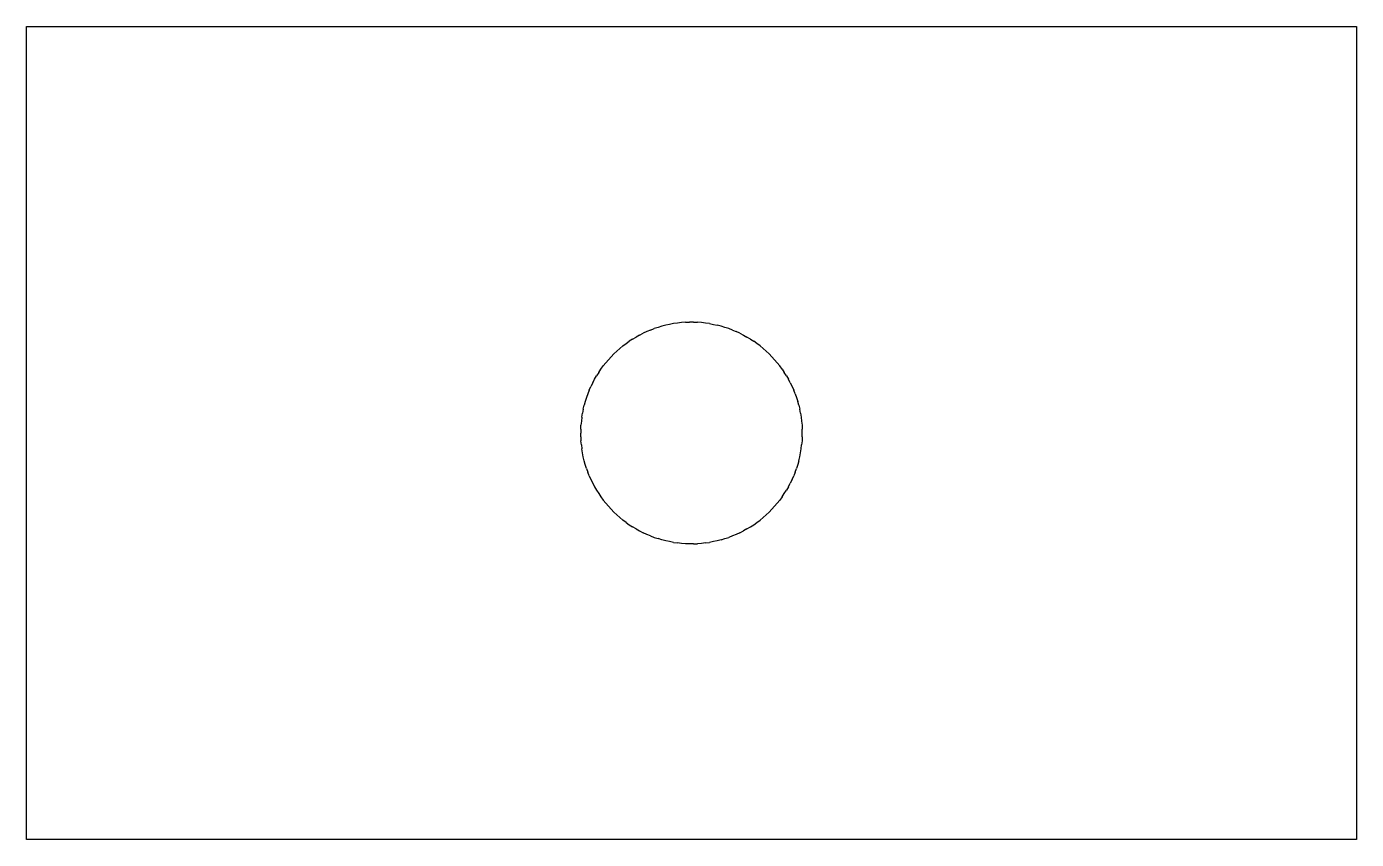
# Model space of a CAD drawing. Header units: centimetres. Extents: x 1 to 4.6, y 1 to 3.2.
import ezdxf

# ---------------------------------------------------------------- set-up
doc = ezdxf.new("R2010")
doc.units = ezdxf.units.CM
doc.layers.add('CUT', color=7, linetype='Continuous')

msp = doc.modelspace()

# ---------------------------------------------------------------- linework, layer by layer
at = {"layer": 'CUT'}
for p, q in [((1, 1), (1, 3.2)), ((1, 3.2), (4.6, 3.2)), ((4.6, 3.2), (4.6, 1)), ((2.689, 2.3787), (2.679, 2.3745)), ((2.689, 2.3787), (2.6991, 2.3825)), ((2.7094, 2.386), (2.6991, 2.3825)), ((2.7197, 2.3891), (2.7094, 2.386)), ((2.7302, 2.3918), (2.7197, 2.3891)), ((2.7408, 2.3941), (2.7302, 2.3918)), ((2.7515, 2.396), (2.7408, 2.3941)), ((2.7622, 2.3976), (2.7515, 2.396)), ((2.773, 2.3988), (2.7622, 2.3976)), ((2.7838, 2.3996), (2.773, 2.3988)), ((2.7838, 2.3996), (2.7946, 2.4)), ((2.8054, 2.4), (2.7946, 2.4)), ((2.8054, 2.4), (2.8162, 2.3996)), ((2.827, 2.3988), (2.8162, 2.3996)), ((2.8378, 2.3976), (2.827, 2.3988)), ((2.8485, 2.396), (2.8378, 2.3976)), ((2.8485, 2.396), (2.8592, 2.3941)), ((2.8592, 2.3941), (2.8698, 2.3918)), ((2.8803, 2.3891), (2.8698, 2.3918)), ((2.8906, 2.386), (2.8803, 2.3891)), ((2.9009, 2.3825), (2.8906, 2.386)), ((2.911, 2.3787), (2.9009, 2.3825)), ((2.911, 2.3787), (2.921, 2.3745)), ((2.6142, 2.3355), (2.6228, 2.3421)), ((2.6228, 2.3421), (2.6316, 2.3483)), ((2.6407, 2.3542), (2.6316, 2.3483)), ((2.6407, 2.3542), (2.65, 2.3598)), ((2.6595, 2.3651), (2.65, 2.3598)), ((2.6595, 2.3651), (2.6691, 2.37)), ((2.679, 2.3745), (2.6691, 2.37)), ((2.9309, 2.37), (2.921, 2.3745)), ((2.9309, 2.37), (2.9405, 2.3651)), ((2.9405, 2.3651), (2.95, 2.3598)), ((2.9593, 2.3542), (2.95, 2.3598)), ((2.9593, 2.3542), (2.9684, 2.3483)), ((2.9772, 2.3421), (2.9684, 2.3483)), ((2.9858, 2.3355), (2.9772, 2.3421)), ((2.5822, 2.3063), (2.5749, 2.2983)), ((2.5822, 2.3063), (2.5898, 2.314)), ((2.5898, 2.314), (2.5977, 2.3215)), ((2.6058, 2.3286), (2.5977, 2.3215)), ((2.6142, 2.3355), (2.6058, 2.3286)), ((2.9858, 2.3355), (2.9942, 2.3286)), ((3.0023, 2.3215), (2.9942, 2.3286)), ((3.0023, 2.3215), (3.0102, 2.314)), ((3.0102, 2.314), (3.0178, 2.3063)), ((3.0251, 2.2983), (3.0178, 2.3063)), ((2.5487, 2.2638), (2.5548, 2.2728)), ((2.5548, 2.2728), (2.5612, 2.2816)), ((2.5612, 2.2816), (2.5679, 2.2901)), ((2.5749, 2.2983), (2.5679, 2.2901)), ((3.0321, 2.2901), (3.0251, 2.2983)), ((3.0321, 2.2901), (3.0388, 2.2816)), ((3.0452, 2.2728), (3.0388, 2.2816)), ((3.0452, 2.2728), (3.0513, 2.2638)), ((2.5325, 2.2357), (2.5277, 2.226)), ((2.5325, 2.2357), (2.5375, 2.2453)), ((2.5375, 2.2453), (2.5429, 2.2547)), ((2.5487, 2.2638), (2.5429, 2.2547)), ((3.0571, 2.2547), (3.0513, 2.2638)), ((3.0571, 2.2547), (3.0625, 2.2453)), ((3.0675, 2.2357), (3.0625, 2.2453)), ((3.0675, 2.2357), (3.0723, 2.226)), ((2.5193, 2.206), (2.5157, 2.1958)), ((2.5234, 2.2161), (2.5193, 2.206)), ((2.5234, 2.2161), (2.5277, 2.226)), ((3.0723, 2.226), (3.0766, 2.2161)), ((3.0807, 2.206), (3.0766, 2.2161)), ((3.0807, 2.206), (3.0843, 2.1958)), ((2.507, 2.1645), (2.5049, 2.1539)), ((2.507, 2.1645), (2.5095, 2.175)), ((2.5124, 2.1855), (2.5095, 2.175)), ((2.5157, 2.1958), (2.5124, 2.1855)), ((3.0843, 2.1958), (3.0876, 2.1855)), ((3.0905, 2.175), (3.0876, 2.1855)), ((3.0905, 2.175), (3.093, 2.1645)), ((3.0951, 2.1539), (3.093, 2.1645)), ((2.5018, 2.1324), (2.5008, 2.1216)), ((2.5031, 2.1432), (2.5018, 2.1324)), ((2.5031, 2.1432), (2.5049, 2.1539)), ((3.0951, 2.1539), (3.0969, 2.1432)), ((3.0969, 2.1432), (3.0982, 2.1324)), ((3.0982, 2.1324), (3.0992, 2.1216)), ((2.5002, 2.1108), (2.5, 2.1)), ((2.5002, 2.0892), (2.5, 2.1)), ((2.5002, 2.1108), (2.5008, 2.1216)), ((2.5002, 2.0892), (2.5008, 2.0784)), ((3.0992, 2.1216), (3.0998, 2.1108)), ((3.0998, 2.0892), (3.0992, 2.0784)), ((3.1, 2.1), (3.0998, 2.1108)), ((3.0998, 2.0892), (3.1, 2.1)), ((2.5018, 2.0676), (2.5008, 2.0784)), ((2.5018, 2.0676), (2.5031, 2.0568)), ((2.5049, 2.0461), (2.5031, 2.0568)), ((3.0951, 2.0461), (3.0969, 2.0568)), ((3.0969, 2.0568), (3.0982, 2.0676)), ((3.0992, 2.0784), (3.0982, 2.0676)), ((2.507, 2.0355), (2.5049, 2.0461)), ((2.5095, 2.025), (2.507, 2.0355)), ((2.5124, 2.0145), (2.5095, 2.025)), ((3.0905, 2.025), (3.0876, 2.0145)), ((3.0905, 2.025), (3.093, 2.0355)), ((3.093, 2.0355), (3.0951, 2.0461)), ((2.5157, 2.0042), (2.5124, 2.0145)), ((2.5157, 2.0042), (2.5193, 1.994)), ((2.5234, 1.9839), (2.5193, 1.994)), ((2.5234, 1.9839), (2.5277, 1.974)), ((3.0723, 1.974), (3.0766, 1.9839)), ((3.0807, 1.994), (3.0766, 1.9839)), ((3.0807, 1.994), (3.0843, 2.0042)), ((3.0876, 2.0145), (3.0843, 2.0042)), ((2.5277, 1.974), (2.5325, 1.9643)), ((2.5325, 1.9643), (2.5375, 1.9547)), ((2.5375, 1.9547), (2.5429, 1.9453)), ((2.5429, 1.9453), (2.5487, 1.9362)), ((3.0513, 1.9362), (3.0571, 1.9453)), ((3.0625, 1.9547), (3.0571, 1.9453)), ((3.0625, 1.9547), (3.0675, 1.9643)), ((3.0723, 1.974), (3.0675, 1.9643)), ((2.5487, 1.9362), (2.5548, 1.9272)), ((2.5548, 1.9272), (2.5612, 1.9184)), ((2.5612, 1.9184), (2.5679, 1.9099)), ((2.5679, 1.9099), (2.5749, 1.9017)), ((3.0321, 1.9099), (3.0251, 1.9017)), ((3.0321, 1.9099), (3.0388, 1.9184)), ((3.0452, 1.9272), (3.0388, 1.9184)), ((3.0452, 1.9272), (3.0513, 1.9362)), ((2.5749, 1.9017), (2.5822, 1.8937)), ((2.5822, 1.8937), (2.5898, 1.886)), ((2.5898, 1.886), (2.5977, 1.8785)), ((2.6058, 1.8714), (2.5977, 1.8785)), ((3.0023, 1.8785), (2.9942, 1.8714)), ((3.0102, 1.886), (3.0023, 1.8785)), ((3.0102, 1.886), (3.0178, 1.8937)), ((3.0178, 1.8937), (3.0251, 1.9017)), ((2.6142, 1.8645), (2.6058, 1.8714)), ((2.6228, 1.8579), (2.6142, 1.8645)), ((2.6228, 1.8579), (2.6316, 1.8517)), ((2.6316, 1.8517), (2.6407, 1.8458)), ((2.65, 1.8402), (2.6407, 1.8458)), ((2.65, 1.8402), (2.6595, 1.8349)), ((2.95, 1.8402), (2.9405, 1.8349)), ((2.95, 1.8402), (2.9593, 1.8458)), ((2.9593, 1.8458), (2.9684, 1.8517)), ((2.9684, 1.8517), (2.9772, 1.8579)), ((2.9772, 1.8579), (2.9858, 1.8645)), ((2.9858, 1.8645), (2.9942, 1.8714)), ((2.6595, 1.8349), (2.6691, 1.83)), ((2.679, 1.8255), (2.6691, 1.83)), ((2.689, 1.8213), (2.679, 1.8255)), ((2.689, 1.8213), (2.6991, 1.8175)), ((2.6991, 1.8175), (2.7094, 1.814)), ((2.7197, 1.8109), (2.7094, 1.814)), ((2.7302, 1.8082), (2.7197, 1.8109)), ((2.7408, 1.8059), (2.7302, 1.8082)), ((2.7515, 1.804), (2.7408, 1.8059)), ((2.7515, 1.804), (2.7622, 1.8024)), ((2.773, 1.8012), (2.7622, 1.8024)), ((2.7838, 1.8004), (2.773, 1.8012)), ((2.7946, 1.8), (2.7838, 1.8004)), ((2.8054, 1.8), (2.7946, 1.8)), ((2.8054, 1.8), (2.8162, 1.8004)), ((2.827, 1.8012), (2.8162, 1.8004)), ((2.8378, 1.8024), (2.827, 1.8012)), ((2.8378, 1.8024), (2.8485, 1.804)), ((2.8592, 1.8059), (2.8485, 1.804)), ((2.8698, 1.8082), (2.8592, 1.8059)), ((2.8803, 1.8109), (2.8698, 1.8082)), ((2.8803, 1.8109), (2.8906, 1.814)), ((2.8906, 1.814), (2.9009, 1.8175)), ((2.911, 1.8213), (2.9009, 1.8175)), ((2.921, 1.8255), (2.911, 1.8213)), ((2.9309, 1.83), (2.921, 1.8255)), ((2.9309, 1.83), (2.9405, 1.8349)), ((4.6, 1), (1, 1))]:
    msp.add_line(p, q, dxfattribs=at)

doc.saveas('drawing.dxf')
